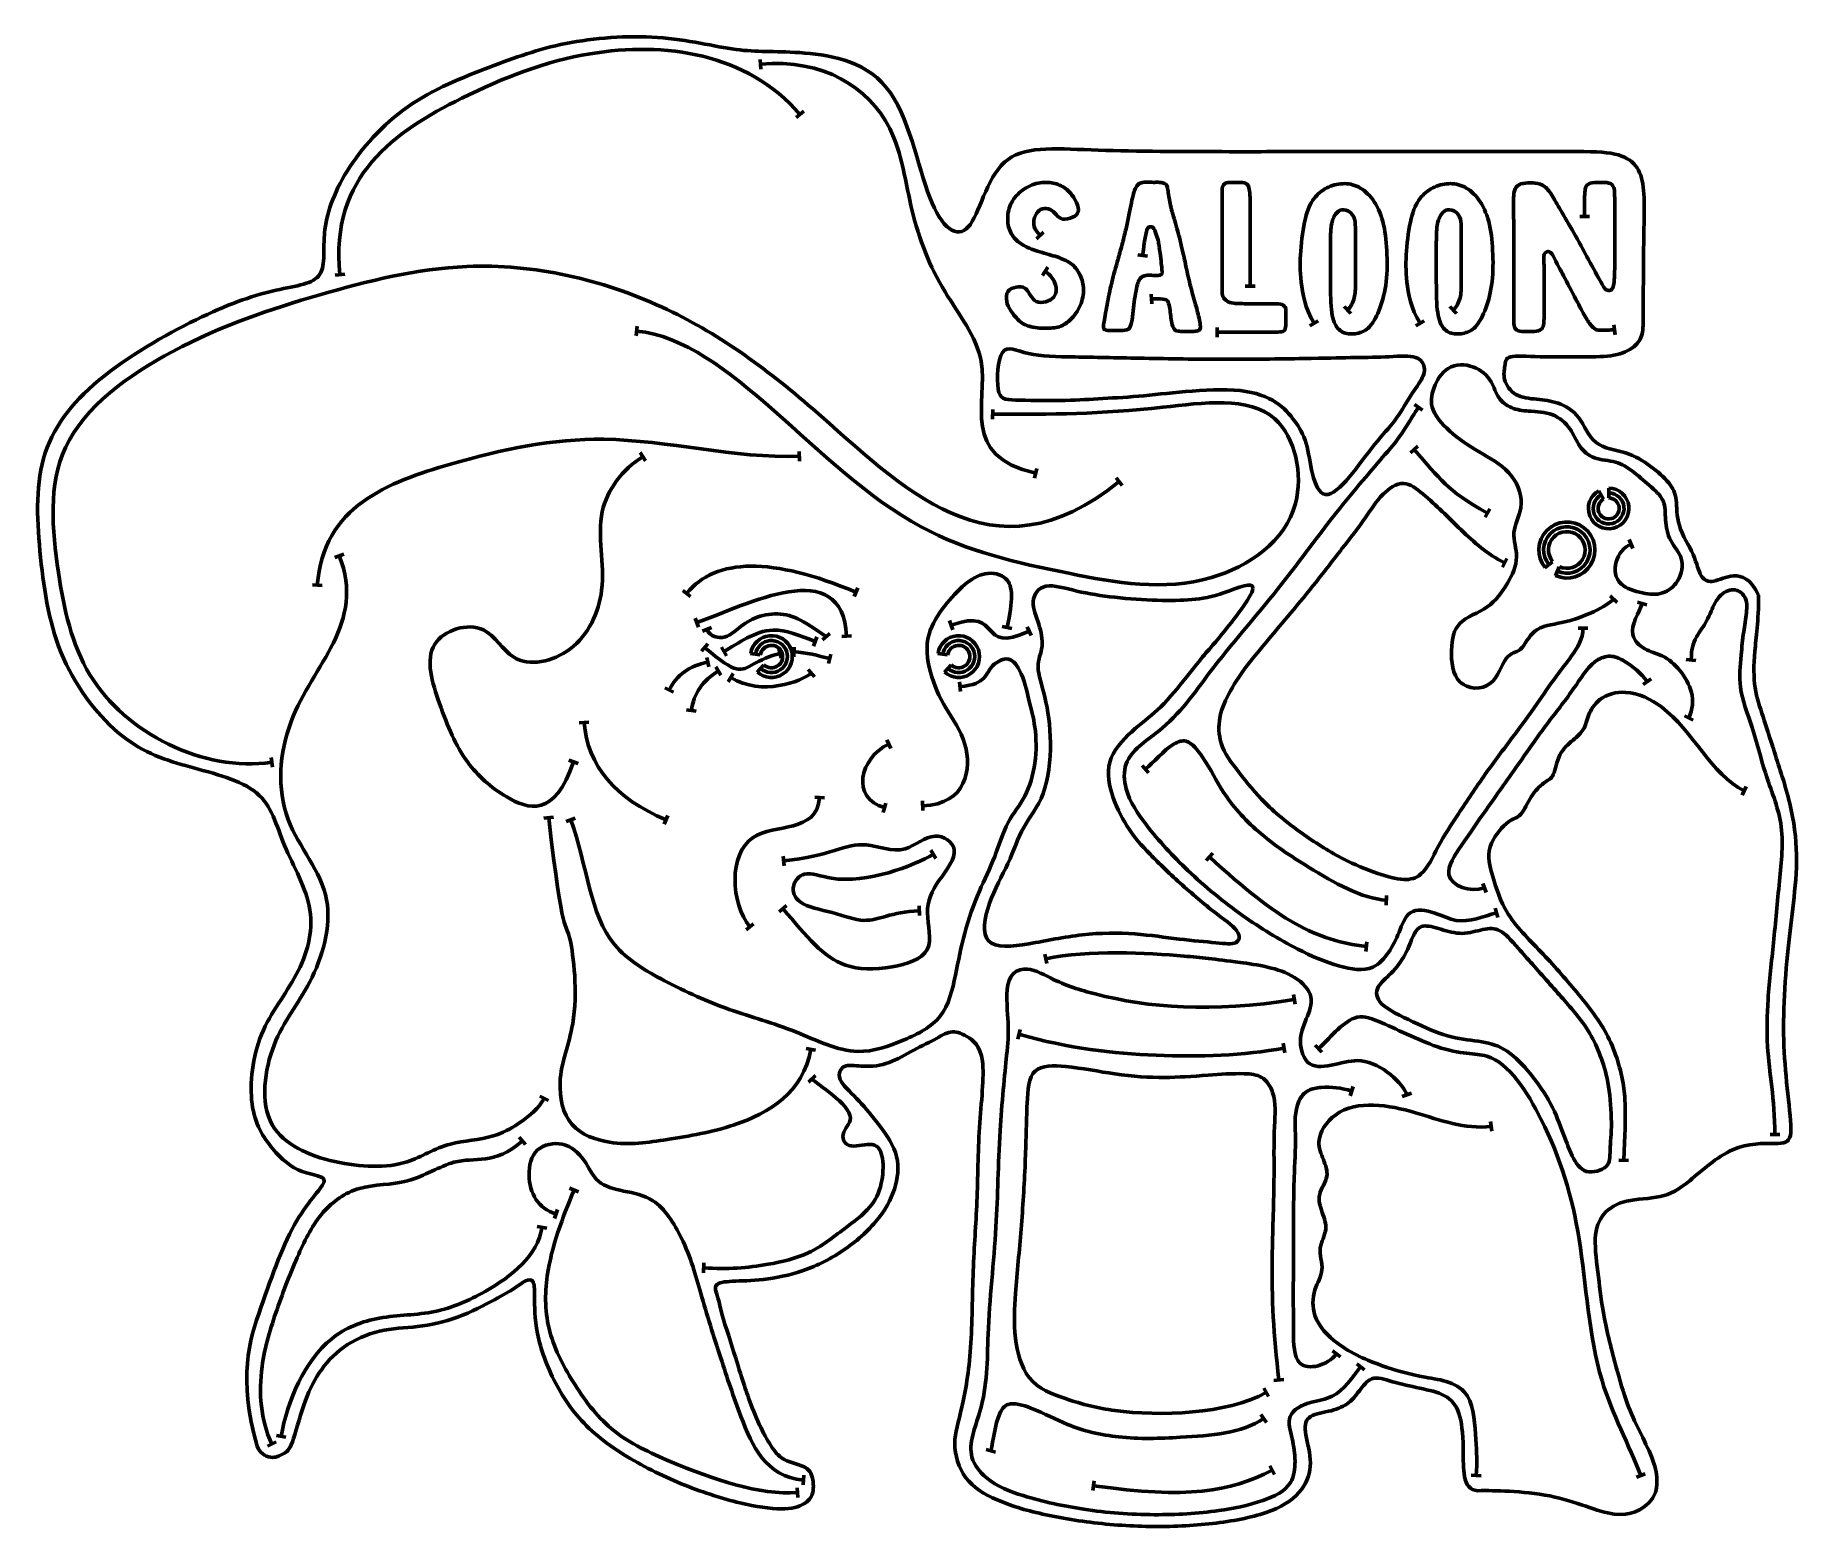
# Model space of a CAD drawing. Header units: millimetres. Extents: x 135 to 1585, y -1273 to -45.
import ezdxf

# ---------------------------------------------------------------- set-up
doc = ezdxf.new("R2010")
doc.units = ezdxf.units.MM
doc.layers.add('Системный слой', color=7, linetype='Continuous')

msp = doc.modelspace()

# ---------------------------------------------------------------- linework, layer by layer
at = {"layer": 'Системный слой', "color": 150, "lineweight": 60, "true_color": 0x0080ff}
for p, q in [((732.4, -73.2), (731.7, -65.2)), ((761.5, -113), (767.6, -107.8)), ((1406.2, -194.5), (1414.2, -194.5)), ((959.2, -212.8), (965, -207.3)), ((1042.5, -226.1), (1050.4, -227.2)), ((381.9, -242.6), (389.9, -241.8)), ((964.2, -243), (968.4, -236.2)), ((1054, -266.3), (1053.6, -258.4)), ((1131, -251.7), (1139, -251.7)), ((1212.3, -268.6), (1217.8, -274.4)), ((1299.4, -268.6), (1304.9, -274.4)), ((629.7, -292.7), (630.5, -284.8)), ((1107.9, -293.7), (1107.8, -285.7)), ((1184.2, -284.4), (1191, -280.2)), ((1271.4, -284.4), (1278.2, -280.2)), ((1434.3, -283.7), (1435.3, -291.7)), ((923, -361.2), (923.1, -353.2)), ((1270.3, -349.3), (1276.9, -353.8)), ((637.3, -395.5), (633.1, -388.8)), ((764.1, -395.8), (763.8, -387.8)), ((1267, -388.9), (1272.9, -383.5)), ((957.6, -409.7), (959.4, -401.9)), ((1029.6, -415.7), (1024.6, -409.5)), ((1425.8, -427.2), (1422, -420.2)), ((1430.2, -426.1), (1430.3, -418.1)), ((1328.3, -442), (1332.1, -435)), ((1450, -467.7), (1447, -460.3)), ((381.7, -475.2), (389.2, -472.3)), ((1342.6, -483), (1346.2, -475.9)), ((1377.6, -483.5), (1383.8, -478.5)), ((1389.4, -482.8), (1386.2, -490.1)), ((363.3, -497.6), (371.3, -498.2)), ((674.3, -507.2), (668.1, -502.2)), ((809, -507.2), (812.1, -499.9)), ((1431.2, -506.6), (1436.9, -512.1)), ((1453.8, -511.7), (1461.5, -514.1)), ((681, -532.4), (678.3, -524.9)), ((684.3, -535.6), (691.7, -532.7)), ((890.3, -534.5), (887.6, -527)), ((931, -531.9), (938.8, -533.6)), ((951.5, -532), (954.9, -539.3)), ((1404.8, -533.3), (1412.8, -533.1)), ((683.4, -552.1), (688.6, -546)), ((704, -555.9), (700, -548.9)), ((748.9, -558), (747.2, -550.2)), ((759.5, -556.8), (759.7, -548.8)), ((775.5, -547.9), (778.4, -540.4)), ((783, -542.9), (789, -537.7)), ((798.9, -540), (806.9, -539.5)), ((689.4, -565.1), (687.9, -557.3)), ((699.3, -571.9), (695.2, -565.1)), ((723.9, -554), (731.8, -555.2)), ((729.3, -569.4), (734.7, -563.5)), ((790, -554.5), (788, -562.2)), ((878, -554), (885.9, -555.2)), ((883.5, -569.4), (888.9, -563.4)), ((1493.8, -559), (1501.7, -559.8)), ((705.5, -577.3), (709.6, -570.5)), ((771.3, -567.1), (776.4, -573.3)), ((895.8, -577.3), (896.6, -585.3)), ((1458.5, -579.6), (1464.9, -574.8)), ((653.2, -582.4), (660.3, -586)), ((671.2, -600.5), (679.2, -601.5)), ((1492.3, -605.3), (1499.5, -608.8)), ((582.8, -611.2), (590.8, -610.5)), ((839.3, -632.2), (835.9, -625)), ((329.2, -639.6), (330.4, -647.5)), ((574.3, -641.9), (581.9, -644.5)), ((1051.2, -652.4), (1046.2, -646.2)), ((1539.8, -670.7), (1543.3, -663.5)), ((784.7, -672.9), (776.7, -672.3)), ((835.1, -677.1), (833.1, -684.8)), ((865.6, -683.4), (865.3, -675.4)), ((553.7, -689.6), (561.6, -688.7)), ((572.1, -692.3), (579.6, -689.6)), ((652.7, -694.6), (655.8, -687.3)), ((751.6, -728.7), (750.8, -720.8)), ((876.3, -722.7), (872.2, -715.9)), ((1098.8, -724.4), (1104.3, -718.5)), ((1246.8, -761.1), (1247.3, -753.1)), ((1329.1, -750.8), (1326.6, -743.2)), ((747.3, -766.7), (753.3, -761.4)), ((862.6, -761.7), (862.9, -769.7)), ((1336.5, -763.5), (1338.7, -771.2)), ((720.1, -781.6), (726.3, -776.6)), ((1231.1, -791.3), (1230.1, -799.3)), ((967.7, -809.2), (966, -801.4)), ((1170.7, -834.8), (1172, -842.7)), ((943.7, -871.3), (945.8, -863.6)), ((769.5, -879.1), (777.4, -880.5)), ((1162.2, -874.8), (1163.6, -882.7)), ((1188.6, -876.4), (1194.1, -882.2)), ((777.3, -901.4), (771.4, -906.8)), ((1217.2, -918), (1219.7, -910.4)), ((550.4, -918.4), (557.6, -921.9)), ((1260.2, -918.5), (1267.8, -916)), ((1332.8, -939.3), (1333.8, -947.2)), ((533.5, -952), (538.7, -958)), ((1562.8, -950), (1570.8, -950)), ((1438.4, -970.9), (1446.4, -971.3)), ((574.9, -994.1), (582.3, -997.2)), ((562.5, -1019.1), (564.9, -1011.5)), ((548.3, -1025.6), (556.2, -1026.9)), ((685, -1063.6), (685.5, -1055.6)), ((1202.8, -1128), (1209.2, -1132.8)), ((1222.7, -1138.7), (1229, -1143.6)), ((1150.1, -1165.6), (1146.2, -1158.7)), ((1154.6, -1152.4), (1162.6, -1151.5)), ((1143.8, -1180.3), (1148.4, -1186.8)), ((326.2, -1206.3), (333.4, -1202.9)), ((333.6, -1197.7), (341.5, -1199)), ((917.6, -1209), (925.3, -1211.2)), ((767, -1238.2), (767.7, -1230.3)), ((1151.3, -1222.5), (1155, -1229.6)), ((1317, -1230.3), (1325, -1230.9)), ((1452.8, -1232), (1460.2, -1229.1)), ((762.8, -1248.6), (762.2, -1240.6)), ((1005.6, -1242.9), (1006.7, -1234.9))]:
    msp.add_line(p, q, dxfattribs=at)
for centre, radius, start, end in [((1430, -434.7), 16.7, 119, 88.9705), ((1430, -434.7), 12.7, 119, 88.9705), ((1430, -434.7), 8.66, 119, 88.9705), ((1395.6, -468.9), 23.1, 246, 218.9705), ((1395.6, -468.9), 19.1, 246, 218.9705), ((1395.6, -468.9), 15.1, 246, 218.9705), ((741, -556.6), 17.2, 227.6736, 171.21), ((741, -556.6), 13.2, 227.6736, 171.21), ((741, -556.6), 9.25, 227.6736, 171.21), ((895.1, -556.6), 17.2, 227.6736, 171.21), ((895.1, -556.6), 13.2, 227.6736, 171.21), ((895.1, -556.6), 9.25, 227.6736, 171.21)]:
    msp.add_arc(centre, radius, start, end, dxfattribs=at)
for points in [[(317.9, -1206.3), (301.7, -1149.4), (320.9, -1090.4), (349.2, -1013.3), (383.6, -983.3), (354, -983.9), (329.8, -963.5), (308.8, -930.1), (316.6, -863.6), (353.5, -820.3), (369.3, -765.1), (336.5, -710.8), (326.7, -663.6), (260.5, -647.5), (207, -630.7), (151.2, -560.4), (138.2, -475.2), (133.6, -389.6), (179.7, -327.8), (273.2, -273.9), (332.7, -253), (377, -249.4), (369.2, -210), (385.9, -158.4), (438.2, -99.1), (511.5, -70.4), (567.3, -49.9), (649.9, -43), (716.5, -60.5), (755.4, -57), (847.4, -69.2), (868.4, -195.4), (906.7, -222.2), (923.1, -134.1), (997.5, -140.7), (1111.2, -141.2), (1165.6, -141.1), (1170.1, -141)], [(1170.1, -141), (1332.3, -141), (1398.8, -141), (1435, -141), (1452.5, -149.8), (1459.3, -166.4), (1459.3, -190.4), (1458.5, -240.5), (1458.5, -277.8), (1458.5, -291.8), (1452.5, -301.9), (1435.7, -310.1), (1411, -309.8), (1371.4, -310.4), (1345, -307.9), (1345, -317.3), (1342.4, -327.8), (1352, -343.2), (1371.4, -344.8), (1388, -346.7), (1407, -357.3), (1416.3, -384.4), (1445.5, -387.6), (1464.7, -399.4), (1481.3, -414), (1486.7, -426.1), (1485.2, -448.3), (1501.7, -473.8), (1505, -492.6), (1515.8, -496.8), (1532, -487.4), (1547.1, -492.3), (1553.4, -506)], [(962.1, -210), (956.5, -204.1), (956.5, -196.7), (959.9, -190), (965.1, -187.1), (972.5, -188.9), (976.1, -194.4), (981.7, -197.9), (992, -194.3), (994.5, -189.6), (991.8, -180.8), (983.3, -170.3), (973.3, -166.4), (960.8, -165.9), (947, -171.9), (937.5, -183), (934.6, -195.4), (936.8, -207.8), (944.2, -216.3), (956, -222.2), (971.4, -226.1), (984.3, -230.5), (991.3, -235.8), (997.5, -246.7), (998.5, -258.8), (993.6, -273.1), (982.6, -284.1), (973.7, -286.6), (957.3, -286.6), (945.6, -282.5), (937.2, -271.1), (934.1, -265.3), (934.4, -254.7), (942.4, -252.5), (950, -251.6), (955, -261.6), (960.1, -266), (969.5, -264.4), (975.1, -259.9), (976.2, -251.5), (971, -242.5), (966.3, -239.6)], [(1053.8, -262.3), (1065.6, -261.7), (1067.7, -264.6), (1069, -270.2), (1069.6, -276.3), (1070.3, -282.2), (1072.3, -287.7), (1074.9, -288.8), (1078.5, -289.1), (1084.9, -289.1), (1090, -289), (1093.5, -288.2), (1094.4, -285.4), (1093.3, -279.8), (1091.8, -273.2), (1090.2, -267.1), (1087.8, -259), (1085.9, -252.1), (1084, -244.1), (1082.1, -235.1), (1080.7, -228.5), (1078.7, -219.6), (1076.1, -208.9), (1073.4, -199.7), (1071.3, -192.6), (1069.4, -185.1), (1068.3, -179.4), (1067.4, -173.4), (1066.7, -169.3), (1065.3, -167.4), (1062.1, -166.4), (1058.4, -166.3), (1054.5, -166.4), (1048.7, -166.1), (1044.2, -166.7), (1041.8, -168.8), (1039.9, -172.6), (1038.2, -178.5), (1036.4, -187.7), (1034.1, -199.2), (1031.6, -209.9), (1028.1, -223), (1024.7, -235), (1022.3, -243.6), (1019.8, -253.9), (1018, -262.8), (1016.4, -271.8), (1014.9, -280), (1014.1, -284.7), (1014.2, -287), (1015.8, -288), (1020, -288.4), (1026, -288.3), (1034.5, -288.3), (1037.1, -284.6), (1038.5, -274.6), (1039.5, -264.7), (1041.1, -255.2), (1042.6, -248.6), (1044.3, -245.4), (1047, -243.2), (1051.2, -242.6), (1056.4, -243), (1060.6, -243), (1062.5, -242.2), (1062.5, -238.9), (1062, -233.9), (1060.7, -223.3), (1060.3, -220.4), (1059.5, -214.3), (1058.6, -212.2), (1055.7, -202.9), (1052.9, -202.8), (1052.2, -202.9), (1050.1, -204.2), (1049.2, -209.4), (1048, -214.8), (1047.6, -218.2), (1046.4, -226.6)], [(1135, -251.7), (1135, -220.5), (1135, -190.6), (1135, -170.6), (1131.7, -166.4), (1125.7, -166.4), (1118.8, -166.4), (1114.3, -166.4), (1111.9, -169.7), (1111.9, -174.5), (1111.9, -204.5), (1111.9, -240.5), (1111.9, -255.5), (1111.9, -260.5), (1115.5, -264.2), (1120.4, -266.2), (1132.7, -266.2), (1152.9, -266.2), (1160.6, -266.2), (1164.3, -268.7), (1164.3, -271.9), (1164.3, -280.6), (1164.3, -287.8), (1161.6, -289.6), (1154.5, -289.6), (1136.2, -289.6), (1107.9, -289.7)], [(1187.6, -282.3), (1180.1, -269.9), (1175.9, -246.1), (1175.9, -224.3), (1179.9, -193.4), (1186.9, -178.8), (1197.5, -170.2), (1211.3, -166.4), (1224.2, -168.9), (1236.4, -179.1), (1245.2, -197.7), (1247.9, -222.2), (1247.9, -248.8), (1242.1, -271.1), (1234.1, -285.7), (1226.1, -290.7), (1214, -291.8), (1205.8, -286.8), (1201.1, -273.8), (1201.1, -244.2), (1201.1, -216.5), (1201.1, -200.6), (1205.2, -191.5), (1210, -188.1), (1217.4, -189.8), (1221.6, -196.4), (1221.6, -204.2), (1221.6, -232.7), (1221.6, -250.3), (1221.6, -261.5), (1217.7, -268.9), (1215, -271.5)], [(1274.8, -282.3), (1267.2, -269.9), (1263, -246.1), (1263, -224.3), (1267, -193.4), (1274.1, -178.8), (1284.7, -170.2), (1298.4, -166.4), (1311.4, -168.9), (1323.6, -179.1), (1332.3, -197.7), (1335, -222.2), (1335, -248.8), (1329.3, -271.1), (1321.3, -285.7), (1313.3, -290.7), (1301.2, -291.8), (1292.9, -286.8), (1288.2, -273.8), (1288.2, -244.2), (1288.2, -216.5), (1288.2, -200.6), (1292.4, -191.5), (1297.1, -188.1), (1304.6, -189.8), (1308.7, -196.4), (1308.7, -204.2), (1308.7, -232.7), (1308.7, -250.3), (1308.7, -261.5), (1304.8, -268.9), (1302.2, -271.5)], [(1237.3, -382.2), (1230.8, -390.2), (1216.6, -410.7), (1195.2, -430.5), (1185.1, -406.9), (1182.3, -379.4), (1172.1, -362.4), (1158.3, -346.6), (1130.5, -335.4), (1079.6, -338.3), (1042.5, -342.8), (1009, -344.4), (981.3, -346.4), (936.3, -345.5), (925.4, -344.4), (927.9, -296), (950, -309.3), (988.2, -310), (1042.3, -311), (1108.1, -312.3), (1186.6, -311.4), (1218, -310.4), (1246.4, -310.4), (1272.2, -307.9), (1279.6, -317.3), (1277.5, -327.8), (1265.7, -343.2), (1255.3, -362.6), (1243.7, -374.1), (1237.3, -382.2)], [(1270, -386.2), (1291.9, -410.6), (1295.8, -419.5), (1330.2, -438.5)], [(671.2, -504.7), (695.3, -475.1), (741.8, -474.7), (810.5, -503.6)], [(802.9, -539.7), (799.3, -471.9), (721.1, -514.1), (679.6, -528.6)], [(1137.3, -500.7), (1138.2, -494), (1110.9, -506.5), (1087.7, -510.2), (1060.2, -510.8), (1022.4, -508.2), (991.9, -503.3), (964.1, -494.6), (953.3, -510.8), (961.7, -530), (965.7, -548.9), (957.6, -563.7), (966.5, -587.7), (972.6, -626.3), (967, -673.2), (947, -695.9), (937.1, -726.7), (918.4, -758.2), (912, -797.9), (952.2, -793.9), (996.8, -783.9), (1041.6, -783.9), (1076.9, -789.6), (1109.5, -792.1), (1125.2, -794.4), (1128.1, -782.7), (1105.8, -767.9), (1075, -741.2), (1047.7, -715.1), (1033.5, -697.5), (1019.3, -669.5), (1015.9, -639.2), (1041.3, -614), (1061, -600.1), (1083.6, -572.6), (1098.7, -552.9), (1105.3, -546.8), (1136.4, -507.4), (1137.3, -500.7)], [(1553.4, -506), (1553.4, -527.8), (1549.3, -553.8), (1549.3, -583.7), (1557, -605.3), (1565.2, -632.1), (1580.8, -678.4), (1586.1, -719.9), (1582.2, -760.4), (1577.5, -794.6), (1573.8, -842), (1573.8, -882), (1578, -922.3), (1582.1, -955.9), (1570.8, -957.8), (1531.8, -956.3), (1493.9, -991.7), (1474.6, -1002.8), (1442.4, -1002.8), (1424.4, -1014.3), (1416.9, -1032.8), (1422, -1067.7), (1424.9, -1098.3), (1437.7, -1147.8), (1446.1, -1174.9), (1456.5, -1196.4), (1467.9, -1219), (1470.7, -1236.1), (1467.5, -1253), (1438.4, -1269.4), (1385.9, -1242.9), (1333.6, -1243), (1325, -1242.9)], [(889, -530.7), (932.6, -515.3), (909.7, -555.9), (953.2, -535.7)], [(688.6, -561.2), (673.7, -564.1), (663.1, -571.8), (656.8, -584.2)], [(759.6, -552.8), (769.7, -553), (779.3, -555.9), (789, -558.3)], [(697.3, -568.5), (684.2, -576.3), (676.9, -587.2), (675.2, -601)], [(707.6, -573.9), (733.5, -589.5), (765.3, -577.2), (773.9, -570.2)], [(586.8, -610.8), (589.9, -646.6), (612.4, -673.3), (654.3, -691)], [(837.6, -628.6), (813.6, -639.8), (806, -673.5), (834.1, -680.9)], [(1230.6, -795.3), (1188.5, -789.7), (1159.3, -774.8), (1101.5, -721.4)], [(1430, -910.4), (1431.4, -919.5), (1433.1, -941.9), (1430.6, -964.2), (1431.8, -977.3), (1410, -983.9), (1399.5, -968.3), (1392, -946.9), (1381.9, -921.3), (1363.3, -896.1), (1344.5, -877.5), (1323.4, -872.8), (1297.7, -870.4), (1269.4, -857.4), (1238.3, -842.6), (1238.3, -827.5), (1251.1, -818.3), (1263.9, -801.5), (1269.1, -784.8), (1275.8, -776.2), (1291.6, -780.9), (1309.6, -786.2), (1327.3, -780.4), (1340.6, -779.6), (1353.6, -794.3), (1380.5, -824.8), (1405.2, -852.4), (1416.2, -868.6), (1424.4, -887), (1428.5, -901.2), (1430, -910.4)], [(1325, -1242.9), (1309.8, -1244.6), (1311.1, -1209), (1308.8, -1179.8), (1298.9, -1164.3), (1277.8, -1159.2), (1254, -1154.4), (1235.3, -1147.4), (1225.9, -1159.2), (1217.1, -1171.4), (1202.8, -1177.8), (1181.8, -1180.3), (1178.7, -1192.6), (1186.5, -1217.7), (1181.8, -1240.1), (1160.2, -1259), (1117.6, -1269.4), (1065.9, -1273.5), (1012.7, -1271.1), (961.8, -1262.7), (925.3, -1251.5), (898, -1234.9), (888.9, -1203.1), (897.9, -1178.4), (906.3, -1128), (906.3, -1059.6), (910.9, -1006.5), (910.9, -944.1), (919, -881.5), (900.8, -867.4), (888.4, -863.6), (876.3, -871.5), (855.3, -881.5), (835.7, -893.4), (813.5, -894.3), (799.9, -891.2), (793.5, -904.1), (811.6, -919.8), (827, -938.3), (846.6, -964.7), (845, -991.6), (832.4, -1018.1), (802.5, -1046), (766.9, -1063.6), (733.2, -1070.3), (707.3, -1070.3), (692, -1072.4), (697.8, -1084.3), (700.9, -1102), (706, -1115.5)], [(706, -1115.5), (714, -1142.3), (722.1, -1167.4), (730.8, -1189), (740.7, -1207), (749.7, -1218.2), (764, -1221.2), (775.1, -1226.6), (776.2, -1244.6), (771.7, -1252.2), (758, -1259.2), (726.8, -1256.7), (682.8, -1244.6), (632.7, -1222.8), (588.2, -1193.2), (561.3, -1155.1), (545.9, -1111.8), (546.3, -1080.2), (545.6, -1069), (539.1, -1069.2), (530.1, -1076.5), (516.4, -1084.1), (482.6, -1102), (449.4, -1109), (418.6, -1109.4), (386.9, -1123.8), (367.7, -1145.5), (355.7, -1170.5), (346.3, -1208.6), (339.8, -1212.4), (329.8, -1218), (319.4, -1211.6), (317.9, -1206.3)], [(1153.2, -1226), (1117.3, -1244.5), (1083.9, -1249.6), (1006.2, -1238.9)]]:
    msp.add_open_spline(points, degree=3, dxfattribs=at)
for points, knots in [([(385.9, -242.2), (377.4, -160.8), (464.6, -102), (610.7, -44.8), (720.8, -59.6), (764.5, -110.4)], [0, 0, 0, 0, 1.903553, 3.081663, 5, 5, 5, 5]), ([(732.1, -69.2), (783.7, -64.3), (844.4, -102.8), (854, -191.7), (878.8, -254.9), (934.3, -323.2), (895.3, -391.1), (958.5, -405.8)], [0, 0, 0, 0, 1.878219, 3.025731, 4.199915, 5.241689, 7, 7, 7, 7]), ([(1410.2, -194.5), (1410.2, -178.8), (1410.2, -170.5), (1413.8, -166.4), (1423.1, -166.4), (1430.6, -166.4), (1435, -169.4), (1435, -180.9), (1435, -208.9), (1435, -229), (1435, -251.5), (1432.1, -255.8), (1427.6, -255), (1426.2, -253.3), (1415.1, -233), (1402.7, -209.9), (1391.1, -190.4), (1383.9, -177.5), (1377.7, -168.9), (1369.6, -166.7), (1361.4, -166.7), (1354.1, -168.4), (1351.7, -174.7), (1351.7, -182.8), (1352, -212.6), (1352, -258), (1352, -280.5), (1352, -285.6), (1354.8, -289.1), (1362.1, -289.1), (1371.4, -289.1), (1375.5, -287.2), (1376.9, -283.1), (1376.9, -273.9), (1376.9, -254.2), (1376.9, -229.2), (1376.2, -225.6), (1380.1, -222), (1384.4, -225.7), (1387.2, -233.2), (1391.6, -240.5), (1404, -264.4), (1411, -277.8), (1416.5, -285.7), (1420.4, -288.1), (1424.4, -288.1), (1429.2, -287.8), (1432.8, -287.9), (1434.7, -287.7), (1434.8, -287.7)], [0, 0, 0, 0, 1, 2, 3, 4, 5, 6, 7, 8, 9, 10, 11, 12, 13, 14, 15, 16, 17, 18, 19, 20, 21, 22, 23, 24, 25, 26, 27, 28, 29, 30, 31, 32, 33, 34, 35, 36, 37, 38, 39, 40, 41, 42, 43, 44, 45, 46, 46.032729, 46.032729, 46.032729, 46.032729]), ([(329.8, -643.6), (273.2, -651.6), (177.4, -604), (151.3, -482.7), (142.7, -374.3), (253.2, -295.7), (365.9, -258.3), (503.7, -223.6), (652.8, -258.2), (809.4, -372.6), (921.7, -498.2), (1027.1, -412.6)], [0, 0, 0, 0, 1.425826, 2.154926, 3.018571, 3.977447, 5.046871, 6.06476, 7.431102, 8.675169, 11, 11, 11, 11]), ([(630.1, -288.8), (707, -296), (806.5, -448.3), (978, -487.5), (1096, -508.7), (1187.2, -445.8), (1163.8, -337.5), (1036.3, -356.9), (972.1, -357.4), (923.1, -357.2)], [0, 0, 0, 0, 2.898419, 4.137964, 5.223791, 6.081981, 6.746948, 7.590792, 8.923148, 8.923148, 8.923148, 8.923148]), ([(1434.1, -509.3), (1428.9, -514.7), (1402.9, -528.7), (1367.5, -531.7), (1358.3, -554.2), (1345.3, -552.6), (1335.3, -585.5), (1302.1, -582.1), (1299.5, -548), (1304.4, -526.5), (1332.2, -517.8), (1346.7, -497.7), (1357.2, -475.6), (1348.8, -454.1), (1361.8, -432.6), (1352.4, -405.1), (1326.1, -389.6), (1303, -376), (1282.5, -354.3), (1284.4, -336.5), (1296.5, -315.9), (1318.9, -315.7), (1334.2, -328.4), (1338.2, -344.3), (1350, -353), (1366.1, -355.1), (1384, -355.2), (1399.2, -368.1), (1405.1, -383.9), (1417.5, -394.9), (1437.2, -395.3), (1449.9, -403.9), (1463, -415.3), (1477.1, -427.4), (1476.1, -444.6), (1479.6, -462.3), (1492.7, -474.8), (1489.3, -494.7), (1474.4, -506.4), (1458.4, -504.9), (1427.7, -495.6), (1436.5, -468.8), (1448.5, -464)], [0, 0, 0, 0, 2.432164, 3.476491, 4.399873, 5.280076, 6.127132, 7.112586, 8.160876, 9.324611, 10.642792, 11.93395, 13.074515, 14.096243, 15.149459, 16.518572, 18.018221, 19.530546, 20.804464, 21.905206, 22.900594, 23.960956, 24.89988, 25.631723, 26.29113, 27.002328, 28.010811, 28.93041, 29.748595, 30.520783, 31.339498, 32.190574, 33.101343, 33.939317, 34.734983, 35.625797, 36.537411, 37.507152, 38.309593, 39.136205, 39.987054, 42, 42, 42, 42]), ([(1337.6, -767.4), (1327.5, -770.4), (1308.5, -778.1), (1287.3, -766.6), (1264.9, -762.7), (1257.6, -784.5), (1249.9, -799.9), (1234.8, -817), (1203.5, -811.1), (1169.9, -796.3), (1126.3, -769.4), (1084.7, -735.2), (1052.2, -700.1), (1032, -670.8), (1029.8, -638.2), (1072.2, -612.1), (1102.3, -566), (1160.7, -499.7), (1198, -446.4), (1247.3, -388.5), (1257, -378.2), (1269.5, -357.5), (1273.6, -351.5)], [0, 0, 0, 0, 0.859069, 1.335532, 1.86193, 2.313351, 2.786778, 3.239244, 3.918044, 4.880353, 6.226007, 7.703986, 9.001132, 9.861631, 10.382267, 11.291027, 12.984658, 15.155382, 17.241997, 18.805649, 19.876519, 20.060716, 20.060716, 20.060716, 20.060716]), ([(367.3, -497.9), (371.9, -432.9), (471.2, -396.2), (612.6, -366.4), (710.2, -393.6), (764, -391.8)], [0, 0, 0, 0, 1.651575, 3.043075, 4.789703, 4.789703, 4.789703, 4.789703]), ([(578.1, -643.2), (562.6, -689.5), (524.1, -677.1), (486.1, -642.6), (469, -600.4), (450.1, -541.4), (505.8, -523.8), (528.5, -568.4), (582.7, -555.7), (609.5, -497.8), (591.5, -438.4), (618.2, -402.7), (635.2, -392.1)], [0, 0, 0, 0, 1.030063, 1.810517, 2.771119, 3.622939, 4.402168, 4.990301, 5.846685, 6.798022, 7.95501, 8.97118, 8.97118, 8.97118, 8.97118]), ([(1344.4, -479.4), (1330.1, -472.2), (1314, -457.9), (1292.9, -436.9), (1278.9, -423.9), (1260.7, -409.8), (1241.7, -423.7), (1229.2, -444.3), (1209.8, -468.5), (1189.8, -495), (1169.1, -519.8), (1150.1, -542.6), (1132.6, -563.1), (1118.4, -584.1), (1108.5, -605.4), (1109.4, -630.9), (1126.8, -653.4), (1148.1, -679.7), (1178, -703.1), (1209.8, -723.2), (1236.2, -734.2), (1261.2, -741.7), (1277.9, -737.4), (1291.1, -708.9), (1307.1, -685.1), (1328, -653.4), (1350.3, -624), (1370, -597.4), (1385.3, -574.3), (1400.6, -555.5), (1409, -542), (1408.8, -533.2)], [0, 0, 0, 0, 1.664808, 2.475684, 3.279443, 3.934603, 4.659198, 5.564963, 6.770812, 8.073971, 9.316421, 10.393036, 11.414964, 12.343243, 13.236905, 14.018883, 15.061399, 16.318427, 17.869169, 19.305035, 20.457761, 21.270727, 21.935005, 22.842954, 24.071668, 25.54594, 26.965743, 28.25091, 29.270405, 30.064359, 31, 31, 31, 31]), ([(385.4, -473.7), (407.3, -529.5), (339.8, -581.4), (331.9, -692.6), (387.6, -750.9), (363.5, -829.9), (327.8, -869.1), (316.4, -948.3), (381.2, -976.3), (440.3, -978.2), (470.9, -955.6), (509.7, -954.2), (544.5, -935.1), (552.2, -923.8), (554, -920.1)], [0, 0, 0, 0, 2.616547, 4.047943, 5.359471, 6.580029, 7.766734, 8.950173, 10.017848, 11.084621, 11.87394, 12.490043, 12.906307, 14, 14, 14, 14]), ([(934.9, -532.7), (939.9, -510.3), (940, -490.3), (916.4, -486.2), (899.5, -496.6), (882.9, -514.8), (866.8, -539.4), (870.4, -570), (883.9, -600.6), (908, -630.6), (902.1, -678.1), (865.4, -679.4)], [15.942078, 15.942078, 15.942078, 15.942078, 16.646104, 17.131025, 17.600875, 18.120341, 18.673642, 19.351072, 20.041066, 20.784186, 22, 22, 22, 22]), ([(1497.8, -559.4), (1498.2, -554.4), (1499, -544.2), (1507.5, -533.2), (1513.3, -522.4), (1520.2, -505.3), (1533.8, -499.5), (1544.2, -507.6), (1543.6, -521.9), (1540.8, -537), (1538.8, -557.8), (1536.4, -584.4), (1549.7, -616.3), (1558.1, -654), (1575.8, -694.4), (1570.2, -742.9), (1566.1, -790.7), (1560.7, -835.7), (1559.5, -887.5), (1566.7, -920.1), (1566.8, -950)], [1.347887, 1.347887, 1.347887, 1.347887, 1.61543, 2.326819, 3.052604, 3.57193, 4.004164, 4.324584, 4.764793, 5.313448, 5.966173, 6.869057, 8.037756, 9.365145, 10.842297, 12.460713, 14.189923, 15.777826, 17.096614, 19.386725, 19.386725, 19.386725, 19.386725]), ([(785.9, -540.1), (785.4, -539.5), (767.8, -527), (749.5, -520.1), (729.2, -522.9), (715.3, -531.5), (702.8, -543.4), (690.3, -540.3), (688, -534.2)], [0.826564, 0.826564, 0.826564, 0.826564, 2.393351, 3.678663, 4.907123, 6.006193, 6.87013, 8, 8, 8, 8]), ([(1495.9, -607), (1503, -592.8), (1494.4, -572), (1475.7, -555.1), (1459.3, -551.9), (1443.8, -536), (1455.3, -520.3), (1457.7, -512.9)], [0, 0, 0, 0, 2.378015, 3.513758, 4.459597, 5.39751, 7, 7, 7, 7]), ([(702, -552.4), (713.8, -545.7), (737.3, -527.9), (764.1, -539.2), (777, -544.1)], [0, 0, 0, 0, 2.326626, 4, 4, 4, 4]), ([(686, -549.1), (713, -571.7), (716.4, -567.5), (739.5, -556), (748.1, -554.1)], [0, 0, 0, 0, 1.542286, 2.280205, 2.280205, 2.280205, 2.280205]), ([(896.2, -581.3), (919.3, -579.1), (914.9, -567.6), (937, -555), (948.4, -571.6), (953.5, -595.6), (958.9, -614.6), (959.4, -644.1), (951, -672.7), (934.4, -691.8), (925, -722.8), (911, -750.7), (899.2, -783.8), (892.8, -818.4), (884.3, -855.7), (849.1, -873.5), (807.6, -887.7), (759.4, -862.5), (705.8, -848.4), (655.3, -825.7), (591.9, -788.3), (589.7, -729.1), (575.9, -690.9)], [0, 0, 0, 0, 0.539338, 0.755939, 1.062862, 1.629012, 2.396789, 3.292787, 4.144104, 4.966551, 5.840167, 6.791117, 7.888144, 8.957373, 10.044124, 11.11501, 12.299243, 13.901014, 15.651541, 17.408884, 18.947102, 22, 22, 22, 22]), ([(1461.7, -577.2), (1456.5, -570.2), (1447.6, -562.5), (1432.7, -555), (1416.3, -559.3), (1400.4, -585.5), (1380.4, -609.7), (1355, -646.4), (1328.2, -684), (1313.5, -705.3), (1288.7, -741.2), (1315.8, -750.9), (1327.9, -747)], [0, 0, 0, 0, 1.046971, 1.484003, 1.976312, 3.01063, 4.561781, 6.601782, 8.389296, 9.842157, 10.776461, 12, 12, 12, 12]), ([(1541.6, -667.1), (1514.3, -653.6), (1495.1, -606.3), (1447.7, -583.2), (1422.7, -588.6), (1412.1, -605.7), (1410.6, -616.9), (1400.8, -625.1), (1388.2, -636.2), (1384.9, -657.4), (1378, -658.4), (1365.6, -671), (1358, -689.4), (1347.9, -689.8), (1328.4, -713.6), (1333.6, -734.4), (1344, -769.6), (1373, -797.3), (1402.2, -830.4), (1430.2, -865.1), (1443, -904.7), (1444.5, -929.7), (1442.4, -971.1)], [0, 0, 0, 0, 3.061975, 4.070698, 4.778402, 5.30358, 5.813479, 6.285751, 6.802828, 7.334688, 7.929261, 8.418116, 8.912532, 9.432032, 10.058604, 10.9027, 11.897683, 13.298559, 14.716969, 16.15081, 17.530531, 18.612239, 18.612239, 18.612239, 18.612239]), ([(1048.7, -649.3), (1055.2, -644), (1067.1, -629.6), (1084, -623.6), (1100.8, -645.1), (1112.3, -670.5), (1142.3, -703.8), (1188.4, -733.8), (1226.8, -755.8), (1247.1, -757.1)], [0, 0, 0, 0, 1.071523, 1.489299, 2.109471, 3.267965, 4.766557, 6.50432, 9, 9, 9, 9]), ([(780.7, -672.6), (778.3, -702.5), (704, -683.4), (707.5, -759.5), (723.2, -779.1)], [0, 0, 0, 0, 1.869126, 4, 4, 4, 4]), ([(773.4, -879.8), (767.2, -915.3), (721.7, -943.1), (658, -953.7), (612.9, -960.5), (571.7, -945.4), (562.9, -901), (584.5, -854.2), (572.7, -758.3), (569.8, -792.7), (557.7, -689.2)], [0, 0, 0, 0, 1.811376, 2.943875, 3.899718, 4.583283, 5.312692, 6.299623, 7.775747, 9.82937, 9.82937, 9.82937, 9.82937]), ([(751.2, -724.7), (788.9, -721.2), (810.3, -703.3), (848.8, -722.1), (874.4, -698.2), (899.3, -715.1), (876.3, -742.5), (865.7, -765.6), (877.4, -802), (835.9, -814.9), (790, -813.4), (771, -787.5), (750.3, -764)], [0.739931, 0.739931, 0.739931, 0.739931, 2.294223, 3.235353, 3.952076, 4.581609, 5.33206, 6.151507, 6.970902, 7.825427, 8.892764, 10.775743, 10.775743, 10.775743, 10.775743]), ([(862.7, -765.7), (839.1, -766.8), (822.7, -778.7), (792.7, -766.7), (762.1, -761.4), (756.5, -745.6), (767.8, -731.7), (807.7, -748.3), (858.3, -728.7), (874.3, -719.3)], [0, 0, 0, 0, 1.631683, 2.6874, 3.698018, 4.508284, 5.182418, 6.04403, 8.890719, 8.890719, 8.890719, 8.890719]), ([(966.8, -805.3), (1001.9, -797.7), (1073.1, -801.9), (1111.2, -806.1), (1167.9, -813.9), (1189, -836.1), (1180.7, -855.6), (1174.1, -872.7), (1181.2, -896.4), (1206.1, -892.4), (1235.7, -883.6), (1261.1, -908.4), (1264, -917.3)], [0, 0, 0, 0, 3.814565, 5.599717, 6.715443, 7.294385, 7.855371, 8.448675, 9.070787, 9.679193, 10.363022, 12, 12, 12, 12]), ([(1225.9, -1141.1), (1219.3, -1149.4), (1208.2, -1166.6), (1184.2, -1169.4), (1163.7, -1179.1), (1170.2, -1201.1), (1172.7, -1218.1), (1170.1, -1240.8), (1141.1, -1253.8), (1105.1, -1261), (1054, -1264), (1000.3, -1259.8), (953.5, -1249.7), (920.2, -1237.3), (899.7, -1211.8), (919.4, -1166.2), (917.7, -1111.2), (927.5, -1023.3), (927.4, -958.3), (934.6, -882.6), (936.9, -866.6), (933, -819.8), (951.9, -810.6), (977, -825.5), (1036.6, -844), (1102.9, -850.1), (1171.3, -838.7)], [0, 0, 0, 0, 0.859069, 1.335532, 1.86193, 2.313351, 2.786778, 3.239244, 3.918044, 4.880353, 6.226007, 7.703986, 9.001132, 9.861631, 10.382267, 11.291027, 12.984658, 15.155382, 17.241997, 18.805649, 19.876519, 20.459965, 20.778087, 21.34246, 22.368762, 26, 26, 26, 26]), ([(1191.4, -879.3), (1199.2, -871.8), (1217.7, -849.2), (1241.2, -855.9), (1300.6, -886.1), (1340.2, -878.5), (1383.5, -946.9), (1410.3, -1034), (1414.4, -1146.5), (1446.8, -1205.3), (1456.5, -1230.6)], [0.087659, 0.087659, 0.087659, 0.087659, 0.600508, 0.90713, 1.387536, 2.041129, 3.241857, 4.899285, 6.662708, 7.97766, 7.97766, 7.97766, 7.97766]), ([(944.7, -867.4), (986.4, -879.1), (1056, -887.4), (1129.6, -884.9), (1162.9, -878.8)], [0, 0, 0, 0, 2.018772, 4, 4, 4, 4]), ([(1148.2, -1162.2), (1115.8, -1180.3), (1037.8, -1182.5), (989.5, -1170), (949.8, -1155.4), (939.7, -1114.1), (942.1, -1076.4), (946.9, -1025.2), (950.1, -977.4), (951, -928.7), (953.1, -892.9), (985, -893), (1028.3, -901.6), (1062.8, -903.7), (1094.9, -901.5), (1126.7, -899.1), (1146.1, -901.2), (1156.9, -918.6), (1154.1, -946.4), (1155.2, -991.4), (1151.6, -1070.7), (1154.3, -1113.8), (1158.6, -1152)], [0, 0, 0, 0, 2.928693, 4.103298, 4.937381, 5.679503, 6.563066, 7.81753, 9.171921, 10.323862, 11.10323, 11.8331, 12.751038, 13.861071, 14.82368, 15.507154, 15.892889, 16.331151, 17.094655, 18.17336, 19.526814, 22, 22, 22, 22]), ([(685.2, -1059.6), (705.4, -1061), (731.6, -1058.9), (773.6, -1049.1), (798.6, -1028.9), (822, -1012.3), (831.9, -994.1), (834, -969.9), (827.3, -954.5), (803, -962.9), (796.8, -947.8), (817.9, -932.3), (778.3, -908.4), (774.4, -904.1)], [0, 0, 0, 0, 2.418563, 4.018952, 5.672518, 6.959074, 7.914819, 8.619775, 9.197491, 9.746355, 10.371877, 11.16837, 13, 13, 13, 13]), ([(1218.4, -914.2), (1210.2, -911.4), (1198.5, -910.2), (1182, -912.6), (1171, -925.6), (1173, -956.1), (1170.6, -987.5), (1170.8, -1032), (1170.4, -1078.3), (1170.6, -1104.1), (1170.8, -1147.8), (1198.7, -1140), (1206, -1130.4)], [0, 0, 0, 0, 1.046971, 1.484003, 1.976312, 3.01063, 4.561781, 6.601782, 8.389296, 9.842157, 10.776461, 12, 12, 12, 12]), ([(1333.3, -943.2), (1311.4, -945.9), (1280.5, -933.5), (1237.8, -923.7), (1205.5, -928.2), (1188.3, -953), (1195.1, -970.2), (1200.8, -984.7), (1189.5, -999), (1194.1, -1013.9), (1199.6, -1028.4), (1189.6, -1043.9), (1197.2, -1061.4), (1186, -1078.3), (1186.1, -1102.5), (1208.9, -1126.1), (1243.5, -1141.1), (1277.3, -1150.2), (1318.6, -1155), (1320.8, -1205.7), (1321.9, -1219), (1321, -1230.6)], [0, 0, 0, 0, 2.271626, 3.515488, 4.673927, 5.578869, 6.123324, 6.636401, 7.181078, 7.723804, 8.24822, 8.786296, 9.43049, 10.051905, 10.813596, 11.852143, 13.29355, 14.661128, 16.031454, 17.113175, 18.247414, 18.247414, 18.247414, 18.247414]), ([(536.1, -955), (512.1, -976), (488.3, -962.7), (443.2, -992.3), (400.6, -990.1), (368.8, -1013.1), (350.1, -1051), (333.7, -1093.3), (317.6, -1145.6), (320.6, -1184.8), (329.8, -1204.6)], [0, 0, 0, 0, 1.624053, 2.657935, 3.649725, 4.599322, 5.663903, 6.969733, 8.264438, 10, 10, 10, 10]), ([(563.7, -1015.3), (549, -1010.7), (538.3, -992.4), (544.4, -960.1), (571.2, -954.5), (588.5, -970.7), (596.4, -991), (620.8, -997), (647.5, -1001.5), (672.4, -1041.6), (682.7, -1081.8), (698.7, -1132.4), (717.7, -1189.5), (736.3, -1231.5), (767.3, -1234.2)], [0, 0, 0, 0, 1.313145, 1.96013, 2.542671, 3.193846, 3.872201, 4.584582, 5.398747, 6.505841, 8.096716, 9.918071, 11.541549, 14, 14, 14, 14]), ([(578.6, -995.6), (569.2, -1018.1), (554.2, -1057.1), (554.7, -1112), (579.4, -1158.8), (609.5, -1197.2), (674.9, -1227.6), (731.2, -1246.8), (762.5, -1244.6)], [0, 0, 0, 0, 1.550831, 2.531566, 3.489871, 4.530186, 5.623091, 7.934348, 7.934348, 7.934348, 7.934348]), ([(552.3, -1026.2), (548.4, -1049.8), (515.2, -1076.4), (463.9, -1098.9), (419.2, -1098), (365.1, -1118.1), (342.4, -1169), (337.6, -1198.4)], [0, 0, 0, 0, 1.809443, 2.887221, 4.015779, 5.06282, 7, 7, 7, 7]), ([(921.5, -1210.1), (923.7, -1202), (925.3, -1183.4), (935.6, -1168.8), (961.8, -1176.8), (985.8, -1191), (1029.4, -1201.2), (1084.4, -1199), (1128.3, -1195.9), (1146.1, -1183.5)], [0, 0, 0, 0, 1.071523, 1.489299, 2.109471, 3.267965, 4.766557, 6.50432, 9, 9, 9, 9])]:
    msp.add_open_spline(points, degree=3, knots=knots, dxfattribs=at)

doc.saveas('drawing.dxf')
